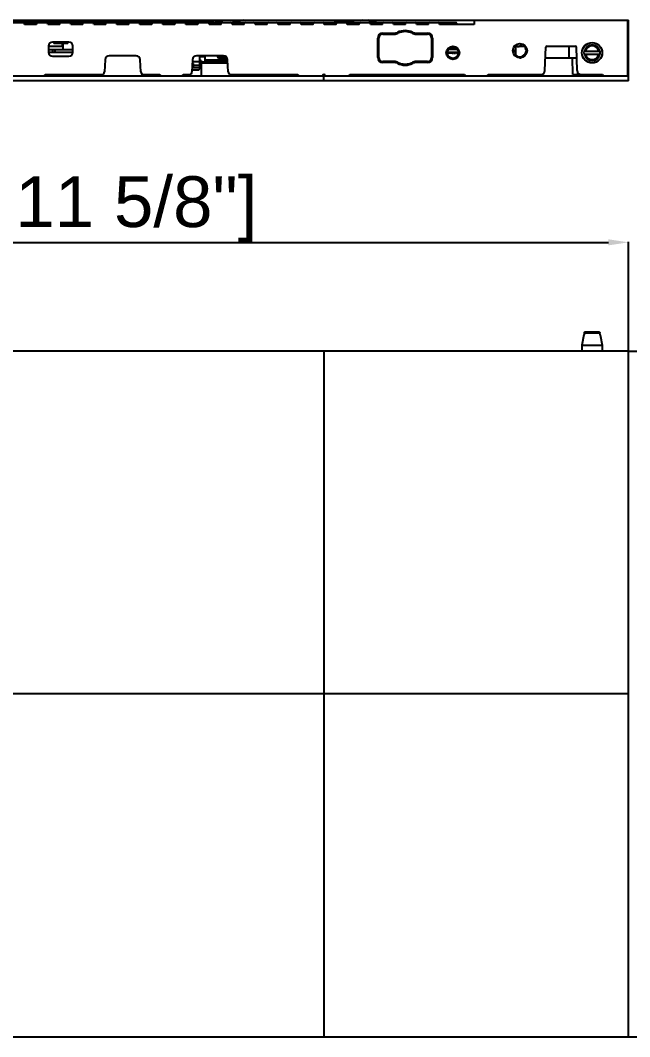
# Model space of a CAD drawing. Header units: millimetres. Extents: x 1927 to 14264, y 1863 to 5555.
# Drawn here: x 3064 to 3364, y 2811 to 3311 of the extents above; entities that cross this region are included whole.
import ezdxf

# ---------------------------------------------------------------- set-up
doc = ezdxf.new("R2010")
doc.units = ezdxf.units.MM
doc.layers.add('02___PRT_ALL_AXES', color=7, linetype='Continuous')
doc.styles.get("Standard").update_dxf_attribs({"font": 'arial.ttf'})
doc.dimstyles.new('缩小5倍', dxfattribs={"dimtxt": 25, "dimasz": 10, "dimexe": 0.18, "dimexo": 0.0625, "dimgap": 0.09, "dimtad": 1, "dimtoh": 1, "dimdec": 3, "dimzin": 9, "dimdsep": 46, "dimtxsty": 'Standard', "dimblk": '_FILLED', "dimcen": 0.09, "dimclrd": 256, "dimclre": 256, "dimclrt": 256, "dimazin": 2, "dimtfac": 1, "dimtdec": 3, "dimtofl": 0, "dimtmove": 0, "dimatfit": 3, "dimldrblk": '_FILLED', "dimfxl": 1, "dimtolj": 1, "dimtzin": 0, "dimarcsym": 0})

# ---------------------------------------------------------------- blocks, each defined once
blk = doc.blocks.new('_FILLED')
at = {"color": 0, "linetype": 'ByBlock'}
blk.add_solid([(0, 0), (-1, 0.15), (-1, -0.15)], dxfattribs=at)
blk = doc.blocks.new('*D349')
at = {"lineweight": -2, "transparency": 16777216}
for p, q in [((2763.78, 3148.07), (2763.78, 3201.77)), ((2773.78, 3201.59), (3353.78, 3201.59)), ((3363.78, 3148.07), (3363.78, 3201.77))]:
    blk.add_line(p, q, dxfattribs=at)
at = {"layer": 'Defpoints', "color": 0, "transparency": 16777216}
for p in [(3363.78, 3201.59), (2763.78, 3148.01), (3363.78, 3148.01)]:
    blk.add_point(p, dxfattribs=at)
at = {"lineweight": -2, "transparency": 16777216, "xscale": 10, "yscale": 10, "zscale": 10, "rotation": 180}
blk.add_blockref('_FILLED', (2763.78, 3201.59), dxfattribs=at)
at = {"lineweight": -2, "transparency": 16777216, "xscale": 10, "yscale": 10, "zscale": 10}
blk.add_blockref('_FILLED', (3363.78, 3201.59), dxfattribs=at)
at = {"lineweight": 5, "transparency": 16777216, "insert": (3063.78, 3217.86), "char_height": 25, "attachment_point": 5}
blk.add_mtext('\\A1;600 [1\'-11 5/8"]', dxfattribs=at)
blk = doc.blocks.new('*D350')
at = {"lineweight": -2, "transparency": 16777216}
for p, q in [((3363.84, 3148.01), (3424.53, 3148.01)), ((3424.35, 3138.01), (3424.35, 2820.51)), ((3363.84, 2810.51), (3424.53, 2810.51))]:
    blk.add_line(p, q, dxfattribs=at)
at = {"layer": 'Defpoints', "color": 0, "transparency": 16777216}
for p in [(3363.78, 3148.01), (3363.78, 2810.51), (3424.35, 2810.51)]:
    blk.add_point(p, dxfattribs=at)
at = {"lineweight": -2, "transparency": 16777216, "xscale": 10, "yscale": 10, "zscale": 10}
for p, rotation in [((3424.35, 3148.01), 90), ((3424.35, 2810.51), 270)]:
    blk.add_blockref('_FILLED', p, dxfattribs=dict(at, rotation=rotation))
at = {"lineweight": 5, "transparency": 16777216, "insert": (3408.08, 2979.26), "char_height": 25, "attachment_point": 5, "rotation": 90}
blk.add_mtext('\\A1;337.5 [1\'-1 1/4"]', dxfattribs=at)

msp = doc.modelspace()

# ---------------------------------------------------------------- linework, layer by layer
at = {"color": 7, "linetype": 'Continuous'}
for p, q in [((2763.77974, 3310.89552), (3363.77974, 3310.89552)), ((2846.28817, 3309.79552), (3278.85368, 3309.79552)), ((3159.09388, 3309.89552), (2962.01578, 3309.89552)), ((3066.4287, 3309.51122), (3072.4736, 3309.51122)), ((3066.5019, 3308.89552), (3066.4287, 3309.51122)), ((3072.40039, 3308.89552), (3066.5019, 3308.89552)), ((3072.40039, 3308.89552), (3072.4736, 3309.51122)), ((3077.77195, 3309.51122), (3083.81685, 3309.51122)), ((3077.84516, 3308.89552), (3077.77195, 3309.51122)), ((3083.74365, 3308.89552), (3077.84516, 3308.89552)), ((3083.74365, 3308.89552), (3083.81685, 3309.51122)), ((3089.11521, 3309.51122), (3095.16011, 3309.51122)), ((3089.18841, 3308.89552), (3089.11521, 3309.51122)), ((3095.0869, 3308.89552), (3089.18841, 3308.89552)), ((3095.0869, 3308.89552), (3095.16011, 3309.51122)), ((3100.45846, 3309.51122), (3106.50336, 3309.51122)), ((3100.53167, 3308.89552), (3100.45846, 3309.51122)), ((3106.43016, 3308.89552), (3100.53167, 3308.89552)), ((3106.43016, 3308.89552), (3106.50336, 3309.51122)), ((3111.80172, 3309.51122), (3117.84662, 3309.51122)), ((3111.87492, 3308.89552), (3111.80172, 3309.51122)), ((3117.77341, 3308.89552), (3111.87492, 3308.89552)), ((3117.77341, 3308.89552), (3117.84662, 3309.51122)), ((3123.14497, 3309.51122), (3129.18987, 3309.51122)), ((3123.21817, 3308.89552), (3123.14497, 3309.51122)), ((3129.11667, 3308.89552), (3123.21817, 3308.89552)), ((3129.11667, 3308.89552), (3129.18987, 3309.51122)), ((3134.48822, 3309.51122), (3140.53312, 3309.51122)), ((3134.56143, 3308.89552), (3134.48822, 3309.51122)), ((3140.45992, 3308.89552), (3134.56143, 3308.89552)), ((3140.45992, 3308.89552), (3140.53312, 3309.51122)), ((3145.83148, 3309.51122), (3151.87638, 3309.51122)), ((3145.90468, 3308.89552), (3145.83148, 3309.51122)), ((3151.80318, 3308.89552), (3145.90468, 3308.89552)), ((3151.80318, 3308.89552), (3151.87638, 3309.51122)), ((3157.17473, 3309.51122), (3163.21963, 3309.51122)), ((3157.24794, 3308.89552), (3157.17473, 3309.51122)), ((3163.14643, 3308.89552), (3157.24794, 3308.89552)), ((3159.09388, 3309.89552), (3159.09388, 3309.79552)), ((3159.84811, 3309.89183), (3164.75076, 3310.89552)), ((3162.8309, 3309.84202), (3162.85708, 3309.84148)), ((3162.83105, 3309.84205), (3162.85708, 3309.84148)), ((3163.14643, 3308.89552), (3163.21963, 3309.51122)), ((3163.84146, 3309.81892), (3163.90026, 3309.81752)), ((3163.90026, 3309.81752), (3164.81247, 3309.79552)), ((3168.51799, 3309.51122), (3174.56289, 3309.51122)), ((3168.59119, 3308.89552), (3168.51799, 3309.51122)), ((3174.48968, 3308.89552), (3168.59119, 3308.89552)), ((3174.11543, 3310.89552), (3168.74233, 3309.79552)), ((3174.48968, 3308.89552), (3174.56289, 3309.51122)), ((3179.86124, 3309.51122), (3185.90614, 3309.51122)), ((3179.93445, 3308.89552), (3179.86124, 3309.51122)), ((3185.83294, 3308.89552), (3179.93445, 3308.89552)), ((3185.83294, 3308.89552), (3185.90614, 3309.51122)), ((3191.2045, 3309.51122), (3197.2494, 3309.51122)), ((3191.2777, 3308.89552), (3191.2045, 3309.51122)), ((3197.17619, 3308.89552), (3191.2777, 3308.89552)), ((3197.17619, 3308.89552), (3197.2494, 3309.51122)), ((3202.54775, 3309.51122), (3208.59265, 3309.51122)), ((3202.62096, 3308.89552), (3202.54775, 3309.51122)), ((3208.51945, 3308.89552), (3202.62096, 3308.89552)), ((3208.51945, 3308.89552), (3208.59265, 3309.51122)), ((3213.89101, 3309.51122), (3219.93591, 3309.51122)), ((3213.96421, 3308.89552), (3213.89101, 3309.51122)), ((3219.8627, 3308.89552), (3213.96421, 3308.89552)), ((3232.61015, 3310.89552), (3218.82018, 3309.88244)), ((3218.82018, 3309.88244), (3218.82018, 3309.79552)), ((3219.8627, 3308.89552), (3219.93591, 3309.51122)), ((3225.23426, 3309.51122), (3231.27916, 3309.51122)), ((3225.30746, 3308.89552), (3225.23426, 3309.51122)), ((3231.20596, 3308.89552), (3225.30746, 3308.89552)), ((3231.20596, 3308.89552), (3231.27916, 3309.51122)), ((3239.4161, 3310.59552), (3236.23999, 3309.99552)), ((3236.23999, 3310.59552), (3239.4161, 3310.59552)), ((3236.23999, 3310.54552), (3236.23999, 3309.99552)), ((3236.57751, 3309.51122), (3242.62241, 3309.51122)), ((3236.65072, 3308.89552), (3236.57751, 3309.51122)), ((3242.54921, 3308.89552), (3236.65072, 3308.89552)), ((3239.4161, 3309.79552), (3239.4161, 3310.59552)), ((3242.54921, 3308.89552), (3242.62241, 3309.51122)), ((3247.92077, 3309.51122), (3253.96567, 3309.51122)), ((3247.99397, 3308.89552), (3247.92077, 3309.51122)), ((3253.89247, 3308.89552), (3247.99397, 3308.89552)), ((3253.89247, 3308.89552), (3253.96567, 3309.51122)), ((3259.26402, 3309.51122), (3265.30892, 3309.51122)), ((3259.33723, 3308.89552), (3259.26402, 3309.51122)), ((3265.23572, 3308.89552), (3259.33723, 3308.89552)), ((3265.23572, 3308.89552), (3265.30892, 3309.51122)), ((3270.60728, 3309.51122), (3279.19351, 3309.51122)), ((3270.68048, 3308.89552), (3270.60728, 3309.51122)), ((3287.77974, 3308.89552), (3270.68048, 3308.89552)), ((3279.23011, 3308.89552), (3279.19351, 3309.51122)), ((3287.77974, 3310.89552), (3287.77974, 3308.89552)), ((3363.27974, 3310.89552), (3363.27974, 3283.39552)), ((3363.77974, 3281.09552), (3363.77974, 3310.89552)), ((3242.77974, 3304.59552), (3248.44706, 3304.59552)), ((3242.77974, 3304.59552), (3242.77974, 3304.09552)), ((3242.77974, 3304.09552), (3248.44706, 3304.09552)), ((3248.44706, 3304.09552), (3248.44706, 3304.59552)), ((3250.00242, 3304.9601), (3250.22462, 3304.51219)), ((3257.5568, 3304.96022), (3257.33486, 3304.51218)), ((3259.11242, 3304.59552), (3264.77974, 3304.59552)), ((3259.11242, 3304.59552), (3259.11242, 3304.09552)), ((3259.11242, 3304.09552), (3264.77974, 3304.09552)), ((3264.77974, 3304.59552), (3264.77974, 3304.09552)), ((3078.27974, 3298.19552), (3078.27974, 3295.19552)), ((3085.17974, 3297.99552), (3078.27974, 3297.99552)), ((3088.27974, 3300.19552), (3080.27974, 3300.19552)), ((3085.17974, 3297.89552), (3085.17974, 3299.49552)), ((3085.17974, 3297.89552), (3085.47007, 3297.89552)), ((3085.47007, 3296.59552), (3085.47007, 3299.49552)), ((3090.27974, 3295.19552), (3090.27974, 3298.19552)), ((3240.27974, 3302.09552), (3240.77974, 3302.09552)), ((3240.27974, 3292.59552), (3240.27974, 3302.09552)), ((3240.77974, 3292.59552), (3240.77974, 3302.09552)), ((3267.27974, 3302.09552), (3266.77974, 3302.09552)), ((3266.77974, 3302.09552), (3266.77974, 3292.59552)), ((3267.27974, 3302.09552), (3267.27974, 3292.59552)), ((3313.10996, 3297.99552), (3307.44952, 3297.99552)), ((3308.12974, 3297.99552), (3308.12974, 3293.18625)), ((3322.59714, 3286.12572), (3323.00178, 3297.71297)), ((3323.50147, 3298.19552), (3337.558, 3298.19552)), ((3334.27974, 3298.19552), (3334.27974, 3292.49552)), ((3338.46233, 3286.12572), (3338.0577, 3297.71297)), ((3078.27974, 3296.59552), (3090.27974, 3296.59552)), ((3090.27974, 3294.99552), (3078.27974, 3294.99552)), ((3080.27974, 3296.59552), (3080.27974, 3294.99552)), ((3080.27974, 3293.19552), (3088.27974, 3293.19552)), ((3081.27974, 3296.59552), (3081.27974, 3294.99552)), ((3121.39966, 3293.39552), (3108.15982, 3293.39552)), ((3122.27974, 3292.99552), (3122.27974, 3293.18723)), ((3122.59771, 3292.99552), (3122.27974, 3292.99552)), ((3164.39966, 3293.39552), (3151.15982, 3293.39552)), ((3155.27974, 3292.99552), (3152.67974, 3292.99552)), ((3152.67974, 3287.09552), (3152.67974, 3292.99552)), ((3155.27974, 3292.99552), (3155.27974, 3293.39552)), ((3155.37974, 3290.27552), (3155.37974, 3293.39552)), ((3161.42974, 3293.07552), (3161.42974, 3293.39552)), ((3161.42974, 3293.07552), (3165.47744, 3293.07552)), ((3161.52974, 3293.07552), (3161.52974, 3293.39552)), ((3161.72974, 3293.07552), (3161.72974, 3293.39552)), ((3240.27974, 3292.59552), (3240.77974, 3292.59552)), ((3267.27974, 3292.59552), (3266.77974, 3292.59552)), ((3280.02974, 3294.99552), (3274.52974, 3294.99552)), ((3274.52974, 3294.89552), (3276.92974, 3294.89552)), ((3279.43497, 3296.59552), (3275.12451, 3296.59552)), ((3276.92974, 3294.89552), (3276.97974, 3294.84552)), ((3276.97974, 3294.84552), (3276.97974, 3294.64552)), ((3277.05974, 3294.76012), (3276.97974, 3294.76012)), ((3276.97974, 3294.64552), (3277.37974, 3294.64552)), ((3277.05974, 3294.99552), (3277.05974, 3294.69552)), ((3277.29974, 3294.79552), (3277.05974, 3294.79552)), ((3277.05974, 3294.69552), (3277.29974, 3294.69552)), ((3277.29974, 3294.99552), (3277.29974, 3294.69552)), ((3277.37974, 3294.76012), (3277.29974, 3294.76012)), ((3277.37974, 3294.84552), (3277.42974, 3294.89552)), ((3277.37974, 3294.64552), (3277.37974, 3294.84552)), ((3277.72974, 3294.89552), (3277.42974, 3294.89552)), ((3277.72974, 3294.89552), (3277.77974, 3294.84552)), ((3277.77974, 3294.84552), (3277.77974, 3294.64552)), ((3277.85974, 3294.76012), (3277.77974, 3294.76012)), ((3277.77974, 3294.64552), (3278.17974, 3294.64552)), ((3277.85974, 3294.99552), (3277.85974, 3294.69552)), ((3278.09974, 3294.79552), (3277.85974, 3294.79552)), ((3277.85974, 3294.69552), (3278.09974, 3294.69552)), ((3278.09974, 3294.99552), (3278.09974, 3294.69552)), ((3278.17974, 3294.76012), (3278.09974, 3294.76012)), ((3278.17974, 3294.84552), (3278.22974, 3294.89552)), ((3278.17974, 3294.64552), (3278.17974, 3294.84552)), ((3278.52974, 3294.89552), (3278.22974, 3294.89552)), ((3278.52974, 3294.89552), (3278.57974, 3294.84552)), ((3278.57974, 3294.84552), (3278.57974, 3294.64552)), ((3278.65974, 3294.76012), (3278.57974, 3294.76012)), ((3278.57974, 3294.64552), (3278.97974, 3294.64552)), ((3278.65974, 3294.99552), (3278.65974, 3294.69552)), ((3278.89974, 3294.79552), (3278.65974, 3294.79552)), ((3278.65974, 3294.69552), (3278.89974, 3294.69552)), ((3278.89974, 3294.99552), (3278.89974, 3294.69552)), ((3278.97974, 3294.76012), (3278.89974, 3294.76012)), ((3278.97974, 3294.84552), (3279.02974, 3294.89552)), ((3278.97974, 3294.64552), (3278.97974, 3294.84552)), ((3279.32974, 3294.89552), (3279.02974, 3294.89552)), ((3279.32974, 3294.89552), (3279.37974, 3294.84552)), ((3279.37974, 3294.84552), (3279.37974, 3294.64552)), ((3279.45974, 3294.76012), (3279.37974, 3294.76012)), ((3279.37974, 3294.64552), (3279.77974, 3294.64552)), ((3279.45974, 3294.99552), (3279.45974, 3294.69552)), ((3279.69974, 3294.79552), (3279.45974, 3294.79552)), ((3279.45974, 3294.69552), (3279.69974, 3294.69552)), ((3279.69974, 3294.99552), (3279.69974, 3294.69552)), ((3279.77974, 3294.76012), (3279.69974, 3294.76012)), ((3279.77974, 3294.84552), (3279.82974, 3294.89552)), ((3279.77974, 3294.64552), (3279.77974, 3294.84552)), ((3280.02974, 3294.89552), (3279.82974, 3294.89552)), ((3306.8456, 3296.59552), (3307.27974, 3296.59552)), ((3307.27974, 3294.99552), (3306.91681, 3294.99552)), ((3307.27974, 3294.99552), (3307.27974, 3296.59552)), ((3309.07549, 3292.79127), (3308.98403, 3292.69981)), ((3309.07549, 3292.79127), (3309.10529, 3292.81312)), ((3309.17791, 3292.85535), (3309.10529, 3292.81312)), ((3309.27974, 3292.99552), (3309.14427, 3292.86005)), ((3309.14644, 3292.85399), (3309.14427, 3292.86005)), ((3309.14644, 3292.85399), (3309.16101, 3292.84552)), ((3309.27974, 3292.99552), (3311.27974, 3292.99552)), ((3311.27974, 3292.99552), (3311.5737, 3292.70156)), ((3341.80748, 3295.64552), (3349.75199, 3295.64552)), ((3341.80748, 3294.24552), (3349.75199, 3294.24552)), ((3106.16256, 3291.50019), (3105.85424, 3285.61701)), ((3123.70524, 3285.61701), (3123.39692, 3291.50019)), ((3149.16256, 3291.50019), (3148.85424, 3285.61701)), ((3149.52974, 3289.59552), (3149.06274, 3289.59552)), ((3149.11515, 3290.59552), (3152.67974, 3290.59552)), ((3149.52974, 3287.58552), (3149.52974, 3289.59552)), ((3149.52974, 3288.74552), (3152.67974, 3288.74552)), ((3152.67974, 3287.58552), (3149.52974, 3287.58552)), ((3153.42974, 3291.19552), (3152.67974, 3291.19552)), ((3153.42974, 3291.19552), (3153.42974, 3283.39552)), ((3155.37974, 3290.27552), (3153.42974, 3290.27552)), ((3153.42974, 3289.89552), (3166.48101, 3289.89552)), ((3154.27974, 3290.27552), (3154.27974, 3289.89552)), ((3155.37974, 3291.39552), (3166.39692, 3291.39552)), ((3155.37974, 3290.89552), (3166.42861, 3290.89552)), ((3155.77974, 3289.89552), (3155.77974, 3290.89552)), ((3157.77974, 3289.89552), (3157.77974, 3290.89552)), ((3159.77974, 3290.89552), (3159.77974, 3289.89552)), ((3166.4155, 3291.14552), (3161.27974, 3291.14552)), ((3161.27974, 3291.14552), (3161.27974, 3290.89552)), ((3162.02978, 3292.47552), (3166.08131, 3292.47552)), ((3164.35474, 3292.43552), (3166.10647, 3292.43552)), ((3165.10474, 3292.43552), (3165.10474, 3292.47552)), ((3166.70524, 3285.61701), (3166.39692, 3291.50019)), ((3248.44706, 3290.59552), (3242.77974, 3290.59552)), ((3242.77974, 3290.09552), (3242.77974, 3290.59552)), ((3248.44706, 3290.09551), (3242.77974, 3290.09552)), ((3248.44706, 3290.09552), (3248.44706, 3290.59552)), ((3250.00267, 3289.73082), (3250.22462, 3290.17886)), ((3257.55705, 3289.73094), (3257.33486, 3290.17885)), ((3264.77974, 3290.59552), (3259.11242, 3290.59552)), ((3259.11242, 3290.59552), (3259.11242, 3290.09552)), ((3264.77974, 3290.09552), (3259.11242, 3290.09551)), ((3264.77974, 3290.09552), (3264.77974, 3290.59552)), ((3322.81958, 3292.49552), (3338.2399, 3292.49552)), ((3363.77974, 3283.39552), (2763.77974, 3283.39552)), ((3064.37974, 3283.39552), (3064.37974, 3283.59552)), ((3075.77974, 3283.39552), (3076.57974, 3284.19552)), ((3076.57974, 3284.19552), (3104.35629, 3284.19552)), ((3078.77974, 3284.19552), (3078.77974, 3283.39552)), ((3124.12974, 3284.65121), (3124.12974, 3283.39552)), ((3125.20318, 3284.19552), (3132.97974, 3284.19552)), ((3132.97974, 3284.19552), (3133.77974, 3283.39552)), ((3143.77974, 3283.39552), (3144.57974, 3284.19552)), ((3144.57974, 3284.19552), (3147.35629, 3284.19552)), ((3148.90552, 3286.59552), (3152.17974, 3286.59552)), ((3152.17974, 3286.59552), (3152.67974, 3287.09552)), ((3168.20318, 3284.19552), (3200.97974, 3284.19552)), ((3187.52974, 3284.19552), (3187.52974, 3283.39552)), ((3190.02974, 3284.19552), (3190.02974, 3283.39552)), ((3192.52974, 3284.19552), (3192.52974, 3283.39552)), ((3198.77974, 3283.39552), (3198.77974, 3284.19552)), ((3200.97974, 3284.19552), (3201.77974, 3283.39552)), ((3213.17974, 3283.39552), (3213.17974, 3283.59552)), ((3213.77974, 3281.09552), (3213.77974, 3283.39552)), ((3214.37974, 3283.39552), (3214.37974, 3283.59552)), ((3225.77974, 3283.39552), (3226.57974, 3284.19552)), ((3226.57974, 3284.19552), (3282.97974, 3284.19552)), ((3228.77974, 3284.19552), (3228.77974, 3283.39552)), ((3235.02974, 3284.19552), (3235.02974, 3283.39552)), ((3237.52974, 3284.19552), (3237.52974, 3283.39552)), ((3274.12974, 3284.19552), (3274.12974, 3283.39552)), ((3282.97974, 3284.19552), (3283.77974, 3283.39552)), ((3293.77974, 3283.39552), (3294.57974, 3284.19552)), ((3294.57974, 3284.19552), (3320.59836, 3284.19552)), ((3303.42974, 3284.19552), (3303.42974, 3283.39552)), ((3337.52974, 3284.19552), (3337.52974, 3283.39552)), ((3340.02974, 3284.19552), (3340.02974, 3283.39552)), ((3340.46112, 3284.19552), (3350.97974, 3284.19552)), ((3342.52974, 3284.19552), (3342.52974, 3283.39552)), ((3348.77974, 3283.39552), (3348.77974, 3284.19552)), ((3350.97974, 3284.19552), (3351.77974, 3283.39552)), ((3363.77974, 3281.09552), (2763.77974, 3281.09552)), ((3342.49463, 3157.50915), (3349.06485, 3157.50915)), ((3341.74628, 3156.10915), (3340.80474, 3151.00915)), ((3341.80748, 3156.10915), (3341.74628, 3156.10915)), ((3341.86982, 3156.44163), (3341.80748, 3156.10915)), ((3341.93178, 3156.77189), (3341.86982, 3156.44163)), ((3341.90057, 3156.60557), (3341.86982, 3156.44163)), ((3341.93178, 3156.77189), (3341.90057, 3156.60557)), ((3341.99335, 3157.09993), (3341.93178, 3156.77189)), ((3341.99335, 3157.09993), (3349.56613, 3157.09993)), ((3349.6277, 3156.77189), (3349.56613, 3157.09993)), ((3349.68965, 3156.44163), (3349.6277, 3156.77189)), ((3349.6589, 3156.60557), (3349.6277, 3156.77189)), ((3349.68965, 3156.44163), (3349.6589, 3156.60557)), ((3349.75199, 3156.10915), (3349.68965, 3156.44163)), ((3349.8132, 3156.10915), (3349.75199, 3156.10915)), ((3349.8132, 3156.10915), (3350.75474, 3151.00915)), ((3363.77974, 3148.00915), (2763.77974, 3148.00915)), ((3213.77974, 3148.00915), (3213.77974, 2810.50915)), ((3340.80474, 3151.00915), (3340.80474, 3148.00915)), ((3340.80474, 3151.00915), (3350.75474, 3151.00915)), ((3350.75474, 3151.00915), (3350.75474, 3148.00915)), ((3363.77974, 2810.50915), (3363.77974, 3148.00915)), ((3363.77974, 2979.25915), (2763.77974, 2979.25915)), ((2763.77974, 2810.50915), (3363.77974, 2810.50915))]:
    msp.add_line(p, q, dxfattribs=at)
for centre, radius in [((3277.27974, 3294.89552), 3.25), ((3277.27974, 3294.89552), 2.75), ((3345.77974, 3294.94552), 4.975)]:
    msp.add_circle(centre, radius, dxfattribs=at)
for centre, radius, start, end in [((3242.77974, 3302.09552), 2.5, 90, 180), ((3242.77974, 3302.09552), 2, 90, 180), ((3248.44706, 3308.09552), 3.5, 270.0000011, 296.3843297), ((3248.44706, 3308.09552), 4, 270, 296.3843297), ((3253.77974, 3297.34552), 8.5, 63.6156703, 116.3843298), ((3253.77974, 3297.34552), 8, 63.6156703, 116.3843297), ((3259.11242, 3308.09552), 4, 243.6156703, 270), ((3259.11242, 3308.09552), 3.5, 243.6156703, 269.9999989), ((3264.77974, 3302.09552), 2.5, 0, 90), ((3264.77974, 3302.09552), 2, 0, 90), ((3080.27974, 3298.19552), 2, 90, 180), ((3088.27974, 3298.19552), 2, 0, 90), ((3308.94326, 3300.99552), 3, 270, 324.6669838), ((3310.27974, 3295.94552), 3, 280.3630281, 43.1954384), ((3323.50147, 3297.69552), 0.5, 90, 178), ((3337.558, 3297.69552), 0.5, 2, 90), ((3345.77974, 3294.94552), 3.85055, 10.47417, 169.52583), ((3345.77974, 3294.94552), 3.35886, 12.0288473, 167.9711527), ((3080.27974, 3295.19552), 2, 180, 270), ((3088.27974, 3295.19552), 2, 270, 0), ((3108.15982, 3291.39552), 2, 90, 177), ((3121.39966, 3291.39552), 2, 3, 90), ((3151.15982, 3291.39552), 2, 90, 177), ((3162.02974, 3293.07552), 0.6, 180, 270), ((3162.12974, 3293.07552), 0.6, 180, 270), ((3162.32974, 3293.07552), 0.6, 180, 270), ((3164.39966, 3291.39552), 2, 3, 90), ((3242.77974, 3292.59552), 2.5, 180, 270), ((3242.77974, 3292.59552), 2, 180, 270), ((3264.77974, 3292.59552), 2.5, 270, 0), ((3264.77974, 3292.59552), 2, 270, 0), ((3310.27974, 3295.94552), 3, 224.1254668, 259.6369719), ((3345.77974, 3294.94552), 4.03346, 170.0058165, 189.9941835), ((3345.77974, 3294.94552), 3.85055, 190.47417, 349.52583), ((3345.77974, 3294.94552), 3.35886, 192.0288473, 347.9711527), ((3345.77974, 3294.94552), 4.03346, 350.0058165, 9.9941835), ((3248.44706, 3286.59552), 4, 63.6156703, 90), ((3248.44706, 3286.59552), 3.5, 63.6156703, 89.9999981), ((3253.77974, 3297.34552), 8.5, 243.6156703, 296.3843297), ((3253.77974, 3297.34552), 8, 243.6156703, 296.3843297), ((3259.11242, 3286.59552), 4, 90, 116.3843297), ((3259.11242, 3286.59552), 3.5, 90.0000009, 116.3843297), ((3104.35629, 3285.69552), 1.5, 270, 357), ((3125.20318, 3285.69552), 1.5, 183, 270), ((3147.35629, 3285.69552), 1.5, 270, 357), ((3168.20318, 3285.69552), 1.5, 183, 270), ((3213.77974, 3283.59552), 0.6, 0, 180), ((3320.59836, 3286.19552), 2, 270, 358), ((3340.46112, 3286.19552), 2, 182, 270), ((3349.06479, 3156.98701), 0.52214, 77.0351551, 89.9936103)]:
    msp.add_arc(centre, radius, start, end, dxfattribs=at)
for centre, major_axis, ratio, start_param, end_param in [((3065.74904, 3309.49552), (0.6806, 0), 0.440790606, 0.052359878, 1.570796327), ((3073.15326, 3309.49552), (-0.6806, 0), 0.440790606, 4.71238898, 6.23082543), ((3077.09229, 3309.49552), (0.6806, 0), 0.440790606, 0.052359878, 1.570796327), ((3084.49651, 3309.49552), (-0.6806, 0), 0.440790606, 4.71238898, 6.23082543), ((3088.43554, 3309.49552), (0.6806, 0), 0.440790606, 0.052359878, 1.570796327), ((3095.83977, 3309.49552), (-0.6806, 0), 0.440790606, 4.71238898, 6.23082543), ((3099.7788, 3309.49552), (0.6806, 0), 0.440790606, 0.052359878, 1.570796327), ((3107.18302, 3309.49552), (-0.6806, 0), 0.440790606, 4.71238898, 6.23082543), ((3111.12205, 3309.49552), (0.6806, 0), 0.440790606, 0.052359878, 1.570796327), ((3118.52628, 3309.49552), (-0.6806, 0), 0.440790606, 4.71238898, 6.23082543), ((3122.46531, 3309.49552), (0.6806, 0), 0.440790606, 0.052359878, 1.570796327), ((3129.86953, 3309.49552), (-0.6806, 0), 0.440790606, 4.71238898, 6.23082543), ((3133.80856, 3309.49552), (0.6806, 0), 0.440790606, 0.052359878, 1.570796327), ((3141.21279, 3309.49552), (-0.6806, 0), 0.440790606, 4.71238898, 6.23082543), ((3145.15182, 3309.49552), (0.6806, 0), 0.440790606, 0.052359878, 1.570796327), ((3152.55604, 3309.49552), (-0.6806, 0), 0.440790606, 4.71238898, 6.23082543), ((3156.49507, 3309.49552), (0.6806, 0), 0.440790606, 0.052359878, 1.570796327), ((3159.09388, 3305.69552), (18, 0), 0.233333333, 1.528882185, 1.570796327), ((3163.8993, 3309.49552), (-0.6806, 0), 0.440790606, -1.570796327, -0.052359878), ((3167.83833, 3309.49552), (0.6806, 0), 0.440790606, 0.052359878, 1.570796327), ((3175.24255, 3309.49552), (-0.6806, 0), 0.440790606, -1.570796327, -0.052359878), ((3179.18158, 3309.49552), (0.6806, 0), 0.440790606, 0.052359878, 1.570796327), ((3186.5858, 3309.49552), (-0.6806, 0), 0.440790606, -1.570796327, -0.052359878), ((3190.52483, 3309.49552), (0.6806, 0), 0.440790606, 0.052359878, 1.570796327), ((3197.92906, 3309.49552), (-0.6806, 0), 0.440790606, -1.570796327, -0.052359878), ((3201.86809, 3309.49552), (0.6806, 0), 0.440790606, 0.052359878, 1.570796327), ((3209.27231, 3309.49552), (-0.6806, 0), 0.440790606, -1.570796327, -0.052359878), ((3213.21134, 3309.49552), (0.6806, 0), 0.440790606, 0.052359878, 1.570796327), ((3218.82018, 3311.22885), (8.99944, 0.6762), 0.148780395, -1.740549618, -1.581974847), ((3220.61557, 3309.49552), (-0.6806, 0), 0.440790606, -1.570796327, -0.052359878), ((3224.5546, 3309.49552), (0.6806, 0), 0.440790606, 0.052359878, 1.570796327), ((3231.95882, 3309.49552), (-0.6806, 0), 0.440790606, -1.570796327, -0.052359878), ((3235.44596, 3310.54552), (0.79403, 0), 0.440790606, 0, 1.570796327), ((3235.89785, 3309.49552), (0.6806, 0), 0.440790606, 0.052359878, 1.570796327), ((3243.30208, 3309.49552), (-0.6806, 0), 0.440790606, 4.71238898, 6.23082543), ((3247.24111, 3309.49552), (0.6806, 0), 0.440790606, 0.052359878, 1.570796327), ((3254.64533, 3309.49552), (-0.6806, 0), 0.440790606, 4.71238898, 6.23082543), ((3258.58436, 3309.49552), (0.6806, 0), 0.440790606, 0.052359878, 1.570796327), ((3265.98859, 3309.49552), (-0.6806, 0), 0.440790606, 4.71238898, 6.23082543), ((3269.92762, 3309.49552), (0.6806, 0), 0.440790606, 0.052359878, 1.570796327), ((3278.85368, 3309.49552), (0.3403, 0), 0.881581212, 0.052359878, 1.570796327)]:
    msp.add_ellipse(centre, major_axis=major_axis, ratio=ratio, start_param=start_param, end_param=end_param, dxfattribs=at)
for points, knots in [([(3159.84811, 3309.89183), (3160.09846, 3309.88938), (3161.09285, 3309.87749), (3162.08713, 3309.85834), (3162.83105, 3309.84205)], [0, 0, 0, 0, 0.251756448, 1, 1, 1, 1]), ([(3162.85708, 3309.84148), (3162.93952, 3309.83967), (3163.26766, 3309.83237), (3163.59578, 3309.82474), (3163.84146, 3309.81892)], [0, 0, 0, 0, 0.251256448, 1, 1, 1, 1]), ([(3309.1053, 3292.81312), (3309.11064, 3292.81623), (3309.12223, 3292.8224), (3309.14112, 3292.8312), (3309.16251, 3292.84007), (3309.18636, 3292.84902), (3309.21265, 3292.85803), (3309.24131, 3292.86712), (3309.27229, 3292.87627), (3309.29375, 3292.88223), (3309.30485, 3292.88523)], [0, 0, 0, 0, 0.087162825, 0.185094317, 0.293916976, 0.413679159, 0.544372025, 0.685835147, 0.837805292, 1, 1, 1, 1]), ([(3309.14427, 3292.86005), (3309.14456, 3292.86034), (3309.14523, 3292.86089), (3309.14695, 3292.86201), (3309.14981, 3292.86335), (3309.15408, 3292.86487), (3309.1573, 3292.8658), (3309.15909, 3292.86628)], [0, 0, 0, 0, 0.073869125, 0.161097304, 0.378979546, 0.658010964, 1, 1, 1, 1]), ([(3309.15909, 3292.86628), (3309.1624, 3292.86716), (3309.16985, 3292.86887), (3309.18227, 3292.87118), (3309.19707, 3292.87352), (3309.21421, 3292.87586), (3309.23367, 3292.87821), (3309.26413, 3292.88152), (3309.28812, 3292.88376), (3309.30485, 3292.88523)], [0, 0, 0, 0, 0.069910662, 0.155804487, 0.257644095, 0.375318773, 0.508650553, 0.657435119, 1, 1, 1, 1]), ([(3309.17791, 3292.85535), (3309.17905, 3292.85601), (3309.18156, 3292.85733), (3309.18569, 3292.85919), (3309.19042, 3292.86105), (3309.19788, 3292.86365), (3309.20872, 3292.86685), (3309.22352, 3292.87055), (3309.24065, 3292.87425), (3309.26007, 3292.87796), (3309.28171, 3292.88167), (3309.2969, 3292.88404), (3309.30485, 3292.88523)], [0, 0, 0, 0, 0.030395225, 0.06494476, 0.103735819, 0.146822582, 0.245992699, 0.362586721, 0.496576542, 0.647710674, 0.815641947, 1, 1, 1, 1]), ([(3311.55786, 3292.69149), (3311.55522, 3292.69085), (3311.54941, 3292.68961), (3311.53991, 3292.68789), (3311.5289, 3292.68617), (3311.51128, 3292.68375), (3311.48559, 3292.6808), (3311.45049, 3292.6774), (3311.40982, 3292.674), (3311.36379, 3292.6706), (3311.31263, 3292.66721), (3311.25659, 3292.66382), (3311.19593, 3292.66043), (3311.10668, 3292.65579), (3310.98588, 3292.65009), (3310.83141, 3292.64344), (3310.66635, 3292.63682), (3310.49365, 3292.63022), (3310.31636, 3292.62365), (3310.13755, 3292.6171), (3309.96029, 3292.61059), (3309.78757, 3292.60412), (3309.62227, 3292.59767), (3309.46709, 3292.59126), (3309.36733, 3292.58681), (3309.31957, 3292.58455)], [0, 0, 0, 0, 0.00364255, 0.007950146, 0.012920294, 0.018549168, 0.031760855, 0.047521855, 0.065757589, 0.08638167, 0.109291443, 0.134380428, 0.161527352, 0.19060419, 0.253999881, 0.323398248, 0.397539504, 0.475099349, 0.55471292, 0.634998593, 0.714583268, 0.792125895, 0.866338039, 0.936003562, 1, 1, 1, 1]), ([(3311.5737, 3292.70156), (3311.57392, 3292.70134), (3311.5743, 3292.70089), (3311.57465, 3292.70014), (3311.57471, 3292.69936), (3311.57455, 3292.69887), (3311.57444, 3292.69864)], [0, 0, 0, 0, 0.291160712, 0.537951628, 0.764215332, 1, 1, 1, 1]), ([(3164.35474, 3292.43552), (3164.34571, 3292.43552), (3164.32743, 3292.43709), (3164.30035, 3292.44406), (3164.27372, 3292.45557), (3164.2569, 3292.46592), (3164.24864, 3292.47172)], [0, 0, 0, 0, 0.23790784, 0.481140032, 0.733938929, 1, 1, 1, 1]), ([(3164.45474, 3292.43552), (3164.44571, 3292.43552), (3164.42743, 3292.43709), (3164.40035, 3292.44406), (3164.37372, 3292.45557), (3164.3569, 3292.46592), (3164.34864, 3292.47172)], [0, 0, 0, 0, 0.23790784, 0.481140032, 0.733938929, 1, 1, 1, 1]), ([(3164.65474, 3292.43552), (3164.64571, 3292.43552), (3164.62743, 3292.43709), (3164.60035, 3292.44406), (3164.57372, 3292.45557), (3164.5569, 3292.46592), (3164.54864, 3292.47172)], [0, 0, 0, 0, 0.23790784, 0.481140032, 0.733938929, 1, 1, 1, 1]), ([(3310.08437, 3292.45644), (3310.1717, 3292.4628), (3310.30256, 3292.47213), (3310.476, 3292.48463), (3310.60316, 3292.49398), (3310.7258, 3292.50334), (3310.84219, 3292.51268), (3310.95069, 3292.52202), (3311.02019, 3292.52855), (3311.05335, 3292.53186)], [0, 0, 0, 0, 0.270272919, 0.404916365, 0.536724671, 0.663857752, 0.784547616, 0.897116908, 1, 1, 1, 1]), ([(3342.16702, 3157.39246), (3342.18208, 3157.40485), (3342.21368, 3157.42789), (3342.2477, 3157.44717), (3342.26519, 3157.4558)], [0, 0, 0, 0, 0.50001342, 1, 1, 1, 1]), ([(3342.26519, 3157.4558), (3342.28304, 3157.46462), (3342.31981, 3157.48017), (3342.35814, 3157.49137), (3342.37754, 3157.49584)], [0, 0, 0, 0, 0.499911288, 1, 1, 1, 1]), ([(3342.37754, 3157.49584), (3342.38714, 3157.49805), (3342.42571, 3157.50579), (3342.46515, 3157.50915), (3342.49463, 3157.50915)], [0, 0, 0, 0, 0.250381625, 1, 1, 1, 1]), ([(3349.18193, 3157.49584), (3349.20134, 3157.49137), (3349.23966, 3157.48017), (3349.27644, 3157.46462), (3349.29429, 3157.4558)], [0, 0, 0, 0, 0.500088712, 1, 1, 1, 1]), ([(3349.29429, 3157.4558), (3349.31178, 3157.44717), (3349.3458, 3157.42789), (3349.37739, 3157.40485), (3349.39246, 3157.39246)], [0, 0, 0, 0, 0.49998658, 1, 1, 1, 1]), ([(3341.99335, 3157.09993), (3341.9951, 3157.10924), (3342.00317, 3157.14628), (3342.01553, 3157.18239), (3342.02702, 3157.2084)], [0, 0, 0, 0, 0.249865525, 1, 1, 1, 1]), ([(3342.02702, 3157.2084), (3342.0349, 3157.22622), (3342.05278, 3157.26096), (3342.0746, 3157.29336), (3342.08641, 3157.30886)], [0, 0, 0, 0, 0.500080684, 1, 1, 1, 1]), ([(3342.08641, 3157.30886), (3342.09816, 3157.32427), (3342.12349, 3157.35377), (3342.15204, 3157.38015), (3342.16702, 3157.39246)], [0, 0, 0, 0, 0.499977767, 1, 1, 1, 1]), ([(3349.39246, 3157.39246), (3349.40743, 3157.38015), (3349.43599, 3157.35377), (3349.46131, 3157.32427), (3349.47307, 3157.30886)], [0, 0, 0, 0, 0.500022233, 1, 1, 1, 1]), ([(3349.47307, 3157.30886), (3349.48488, 3157.29336), (3349.5067, 3157.26096), (3349.52458, 3157.22622), (3349.53245, 3157.2084)], [0, 0, 0, 0, 0.499919316, 1, 1, 1, 1]), ([(3349.53245, 3157.2084), (3349.53629, 3157.19972), (3349.55061, 3157.16461), (3349.56088, 3157.12785), (3349.56613, 3157.09993)], [0, 0, 0, 0, 0.250396933, 1, 1, 1, 1])]:
    msp.add_open_spline(points, degree=3, knots=knots, dxfattribs=at)
at = {"layer": '02___PRT_ALL_AXES', "color": 7, "linetype": 'Continuous'}
for p, q in [((3080.81958, 3300.19552), (3080.84402, 3299.49552)), ((3087.71545, 3299.49552), (3080.84402, 3299.49552)), ((3087.71545, 3299.49552), (3087.7399, 3300.19552)), ((3336.27974, 3284.19552), (3336.06239, 3292.49552)), ((3336.27974, 3284.19552), (3340.39324, 3284.19552)), ((3338.77974, 3284.19552), (3338.75467, 3285.15282))]:
    msp.add_line(p, q, dxfattribs=at)
for centre, radius in [((3310.27974, 3295.94552), 3.5), ((3345.77974, 3294.94552), 5)]:
    msp.add_circle(centre, radius, dxfattribs=at)

# ---------------------------------------------------------------- dimensions: what is measured, and where the dimension line sits
at = {"color": 6, "lineweight": 5}
dim = msp.add_linear_dim(base=(3363.77974, 3201.59126), p1=(2763.77974, 3148.00915), p2=(3363.77974, 3148.00915), dimstyle='缩小5倍', dxfattribs=at)
dim.commit()
dim.dimension.update_dxf_attribs({"geometry": '*D349', "text_midpoint": (3063.77974, 3201.59126), "dimtype": 160})
dim = msp.add_linear_dim(base=(3424.35365, 2810.50915), p1=(3363.77974, 3148.00915), p2=(3363.77974, 2810.50915), angle=90, dimstyle='缩小5倍', dxfattribs=at)
dim.commit()
dim.dimension.update_dxf_attribs({"geometry": '*D350', "text_midpoint": (3424.35365, 2979.25915), "dimtype": 160})

doc.saveas('drawing.dxf')
